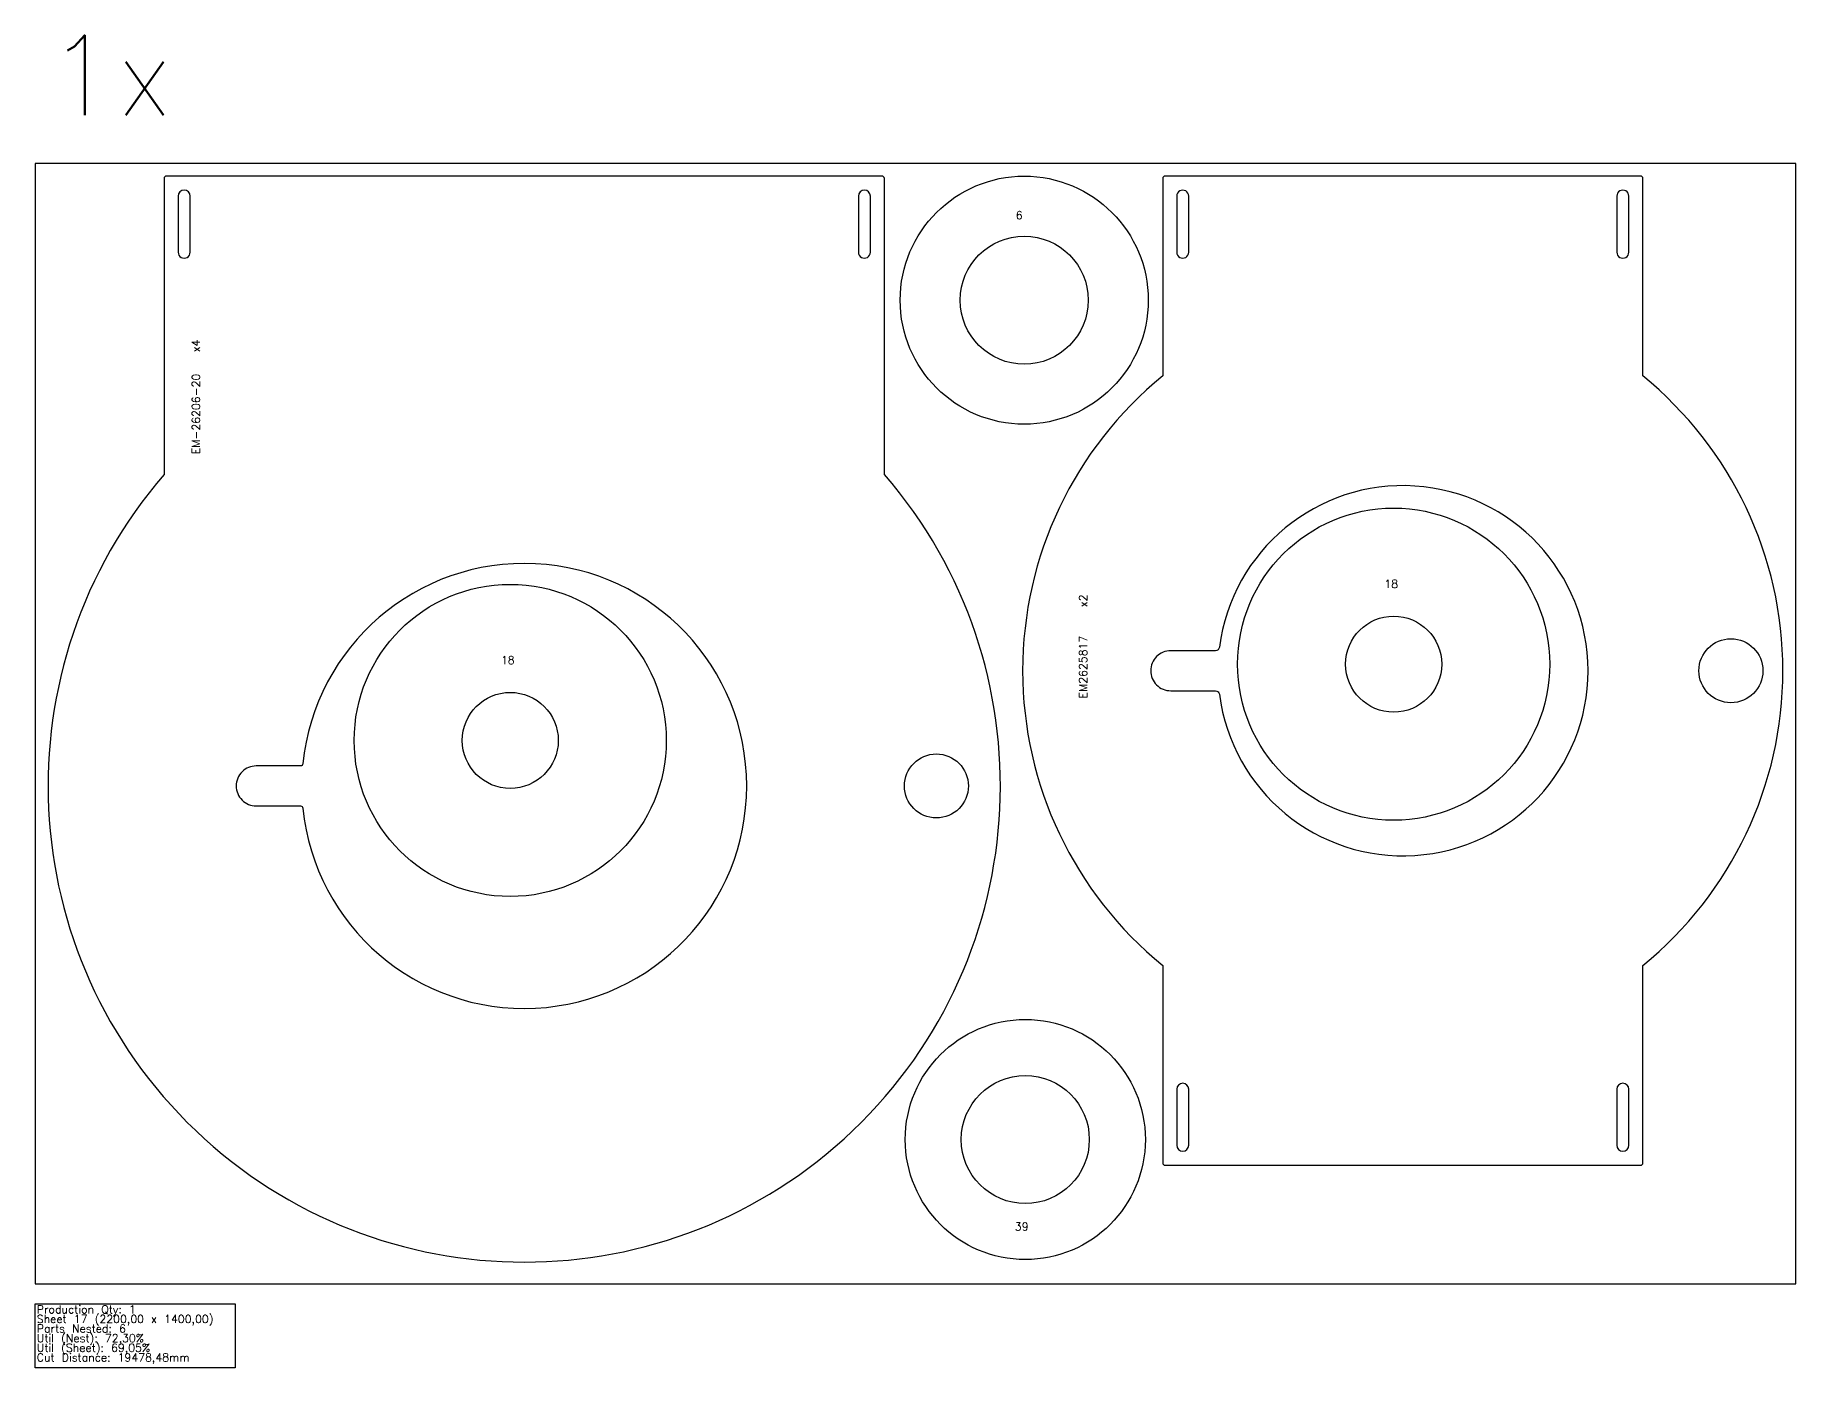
# Model space of a CAD drawing. Header units: millimetres. Extents: x 0 to 68500, y -105 to 2360.
# Drawn here: x 45240 to 47440, y -105 to 1560 of the extents above; entities that cross this region are included whole.
import ezdxf

# ---------------------------------------------------------------- set-up
doc = ezdxf.new("R2010")
doc.units = ezdxf.units.MM
for name, color, linetype in [('--NestedParts--', 7, 'Continuous'), ('sheet', 24, 'Continuous'), ('Stats', 7, 'Continuous'), ('Texto', 7, 'Continuous')]:
    doc.layers.add(name, color=color, linetype=linetype)
doc.styles.get("Standard").update_dxf_attribs({"font": 'txt.shx'})

msp = doc.modelspace()

# ---------------------------------------------------------------- linework, layer by layer
at = {"layer": '--NestedParts--', "color": 7}
for points in [[(45401.1, 1381), (45401.1, 1011.3, 2.187249), (46301.1, 1011.3), (46301.1, 1381, 0.414214), (46298.1, 1384), (45404.1, 1384, 0.414214)], [(45418.6, 1359), (45418.6, 1289, 1.000047), (45433.6, 1289), (45433.6, 1359, 0.999953)], [(46283.6, 1359, 0.999955), (46268.6, 1359), (46268.6, 1289, 1.000045), (46283.6, 1289)], [(46648.9, 151, 0.414214), (46651.9, 148), (47245.9, 148, 0.414214), (47248.9, 151), (47248.9, 397.7, 0.475191), (47248.9, 1134.3), (47248.9, 1381, 0.414214), (47245.9, 1384), (46651.9, 1384, 0.414214), (46648.9, 1381), (46648.9, 1134.3, 0.475191), (46648.9, 397.7)], [(46681.4, 1289), (46681.4, 1359, 1.000042), (46666.4, 1359), (46666.4, 1289, 1.000044)], [(47216.4, 1289, 1.000044), (47231.4, 1289), (47231.4, 1359, 1.000043), (47216.4, 1359)], [(46719.8, 795.4, -0.377354), (46714.8, 791), (46658.9, 791, 0.414214), (46633.9, 766), (46633.9, 766, 0.414214), (46658.9, 741), (46714.8, 741, -0.377354), (46719.8, 736.6, 15.669515)], [(45574.5, 649.7, -0.385273), (45571.5, 647), (45516.1, 647, 0.414214), (45491.1, 622), (45491.1, 622, 0.414214), (45516.1, 597), (45571.5, 597, -0.385273), (45574.5, 594.3, 20.021482)], [(46681.4, 243, 0.999956), (46666.4, 243), (46666.4, 173, 0.999958), (46681.4, 173)], [(47216.4, 243), (47216.4, 173, 0.999958), (47231.4, 173), (47231.4, 243, 0.999956)]]:
    msp.add_lwpolyline(points, format="xyb", close=True, dxfattribs=at)
for centre, radius in [((46475.9, 1229), 155), ((46475.9, 1229), 80), ((46937.5, 774.2), 195), ((45833.6, 678.9), 195), ((46937.5, 774.2), 60), ((47358.9, 766), 40), ((45833.6, 678.9), 60), ((46366.1, 622), 40), ((46477.2, 180.2), 150), ((46477.2, 180.2), 80)]:
    msp.add_circle(centre, radius, dxfattribs=at)
at = {"layer": 'sheet', "color": 7}
msp.add_lwpolyline([(45240, 0), (47440, 0), (47440, 1400), (45240, 1400)], close=True, dxfattribs=at)
at = {"layer": 'Stats', "color": 151}
msp.add_lwpolyline([(45240, -25), (45490, -25), (45490, -105), (45240, -105), (45240, -25)], close=True, dxfattribs=at)

# ---------------------------------------------------------------- texts
at = {"insert": (45254.8, 1560.1), "char_height": 100, "attachment_point": 1}
msp.add_mtext_dynamic_manual_height_columns('1x', width=283.974, gutter_width=1, heights=[0], dxfattribs=at)
at = {"layer": 'Stats', "color": 60}
for s, p in [('Sheet 17 (2200,00 x 1400,00)', (45242, -49)), ('Production Qty: 1', (45242, -37)), ('Parts Nested: 6', (45242, -61)), ('Util (Nest): 72,30%', (45242, -73)), ('Cut Distance: 19478,48mm', (45242, -97)), ('Util (Sheet): 69,05%', (45242, -85))]:
    msp.add_text(s, height=10, dxfattribs=at).set_placement(p)
at = {"layer": 'Texto', "color": 3, "char_height": 10, "width": 25.724, "attachment_point": 1}
for s, insert in [('6', (46465.3, 1340.2)), ('18', (46925.9, 879.6)), ('18', (45822, 784.3)), ('39', (46464.1, 76.4))]:
    msp.add_mtext(s, dxfattribs=dict(at, insert=insert))
at = {"layer": 'Texto', "color": 3, "char_height": 10, "attachment_point": 1, "rotation": 90}
for s, insert, width in [('{\\W9.98851; \\W5.1529;  }EM-26206-20   x4', (45435.9, 1036.4), 226.8), ('EM2625817    x2', (46544.4, 731.3), 285.4)]:
    msp.add_mtext(s, dxfattribs=dict(at, insert=insert, width=width))

doc.saveas('drawing.dxf')
